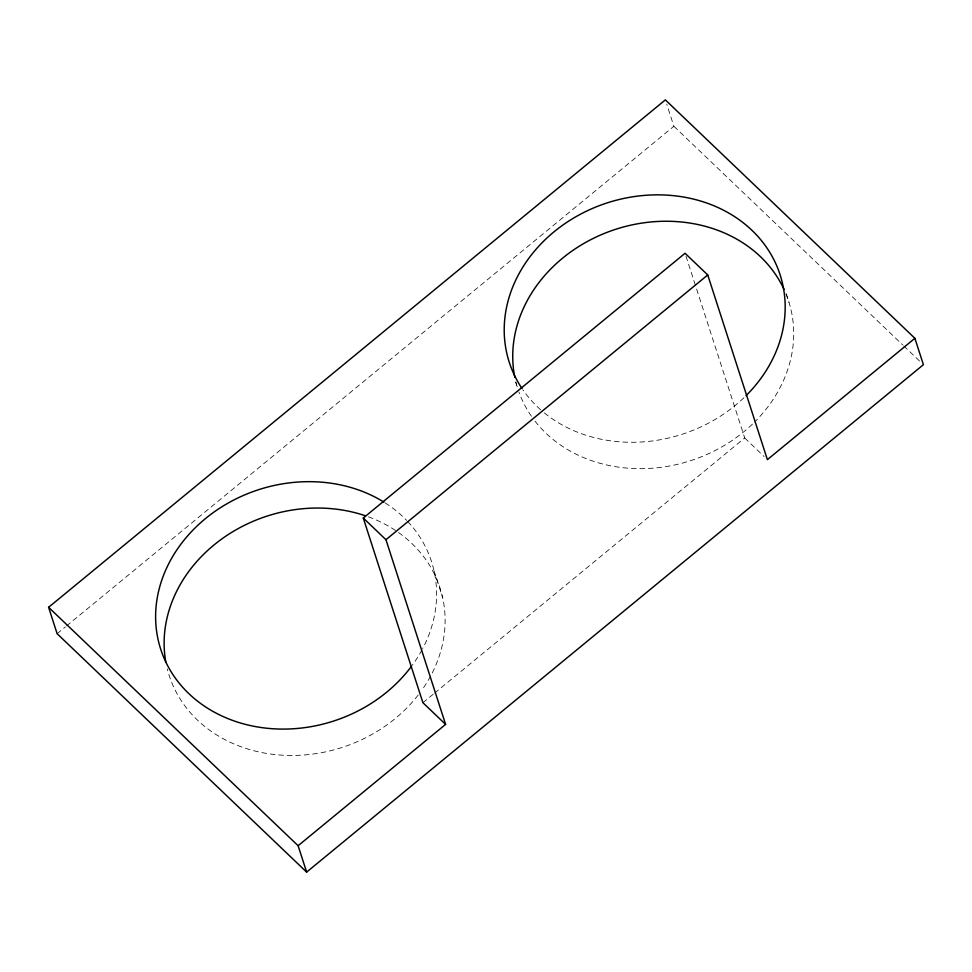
<?xml version="1.0" encoding="UTF-8"?>
<svg xmlns="http://www.w3.org/2000/svg" width="972" height="972" viewBox="0 0 972 972"><rect width="100%" height="100%" fill="white"/><g stroke="black" fill="none" stroke-linecap="round" stroke-linejoin="round"><path stroke-width="0.73" stroke-dasharray="4.86 3.65" d="M57.117 633.695L65.331 626.94M66.497 625.968L673.875 126.275L666.707 104.053M422.917 702.72L433.451 694.044M434.63 693.085L744.71 437.971L696.244 287.919M673.875 126.275L902.611 344.829M903.705 345.874L921.213 362.605M744.71 437.971L764.15 456.548M786.287 293.896L788.972 302.231M685.989 256.171L695.77 286.473M515.67 382.118L517.469 387.682A142.313 121.609 -17.9 0 1 515.84 381.875M434.095 571.074L442.612 597.452M407.669 521.466A142.313 121.609 -17.9 0 1 422.699 648.531M421.994 649.855A142.313 121.609 -17.9 0 1 412.322 665.164M385.24 502.937A142.313 121.609 -17.9 0 1 406.648 520.397M368.424 516.837A142.313 121.609 -17.9 0 1 431.216 674.92M430.511 676.245A142.313 121.609 -17.9 0 1 421.727 690.327M418.215 695.029A142.313 121.609 -17.9 0 1 275.635 754.637A142.313 121.609 -17.9 0 1 167.318 668.979M785.898 293.702A142.313 121.609 -17.9 0 1 754.564 422.067M752.437 424.132A142.313 121.609 -17.9 0 1 534.904 420.973M531.453 416.271A142.313 121.609 -17.9 0 1 518.902 391.959M743.908 397.755A142.313 121.609 -17.9 0 1 541.769 410.755M540.639 409.771A142.313 121.609 -17.9 0 1 522.936 389.881"/><path stroke-width="1.46" d="M48.6 607.306L665.358 99.885L914.883 338.305L923.4 364.694L306.642 872.115L57.117 633.695L48.6 607.306L298.125 845.725L306.642 872.115M298.125 845.725L445.601 724.383L422.917 702.72L363.273 518.027L685.053 253.279L707.738 274.955L767.394 459.647L914.883 338.305M445.601 724.383L385.957 539.703L707.738 274.955M363.273 518.027L385.957 539.703M411.46 666.33A142.313 121.609 -17.9 0 1 213.293 711.601A142.313 121.609 -17.9 0 1 184.522 539.557A142.313 121.609 -17.9 0 1 384.001 502.16M165.775 661.823A142.313 121.609 -17.9 0 1 220.96 539.569A142.313 121.609 -17.9 0 1 365.533 515.816M514.832 377.415A142.313 121.609 -17.9 0 1 615.337 229.404A142.313 121.609 -17.9 0 1 784.076 289.51M522.086 388.63A142.313 121.609 -17.9 0 1 564.38 223.997A142.313 121.609 -17.9 0 1 751.502 229.89A142.313 121.609 -17.9 0 1 746.034 395.677"/></g></svg>
